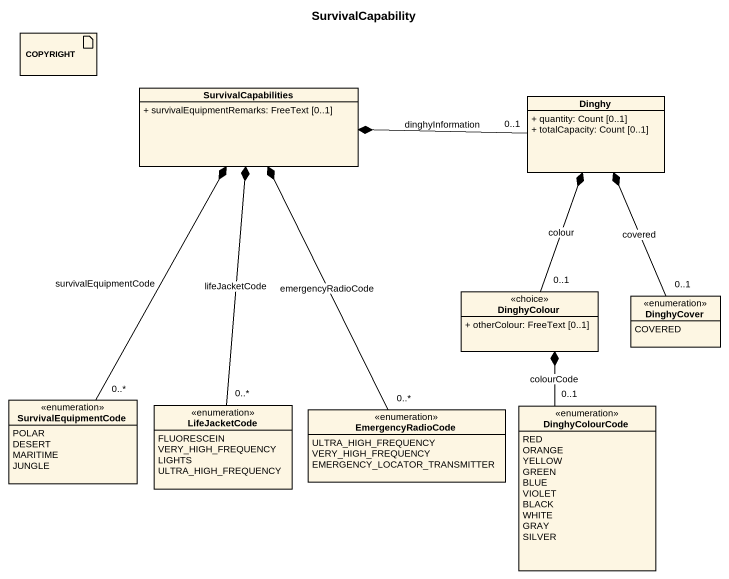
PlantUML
@startuml
title SurvivalCapability
allowmixing
hide circle
hide empty members
skinparam classAttributeIconSize 0
artifact COPYRIGHT
class SurvivalCapabilities {
  + survivalEquipmentRemarks: FreeText [0..1]
}
class Dinghy {
  + quantity: Count [0..1]
  + totalCapacity: Count [0..1]
}
class DinghyColour <<choice>> {
  + otherColour: FreeText [0..1]
}
enum DinghyCover {
  COVERED
}
enum SurvivalEquipmentCode {
  POLAR
  DESERT
  MARITIME
  JUNGLE
}
enum LifeJacketCode {
  FLUORESCEIN
  VERY_HIGH_FREQUENCY
  LIGHTS
  ULTRA_HIGH_FREQUENCY
}
enum EmergencyRadioCode {
  ULTRA_HIGH_FREQUENCY
  VERY_HIGH_FREQUENCY
  EMERGENCY_LOCATOR_TRANSMITTER
}
enum DinghyColourCode {
  RED
  ORANGE
  YELLOW
  GREEN
  BLUE
  VIOLET
  BLACK
  WHITE
  GRAY
  SILVER
}
SurvivalCapabilities *-right- "0..1" Dinghy : dinghyInformation
SurvivalCapabilities *-- "0..*" SurvivalEquipmentCode : survivalEquipmentCode
SurvivalCapabilities *-- "0..*" LifeJacketCode : lifeJacketCode
SurvivalCapabilities *-- "0..*" EmergencyRadioCode : emergencyRadioCode
Dinghy *-- "0..1" DinghyColour : colour
Dinghy *-- "0..1" DinghyCover : covered
DinghyColour *-- "0..1" DinghyColourCode : colourCode
@enduml
